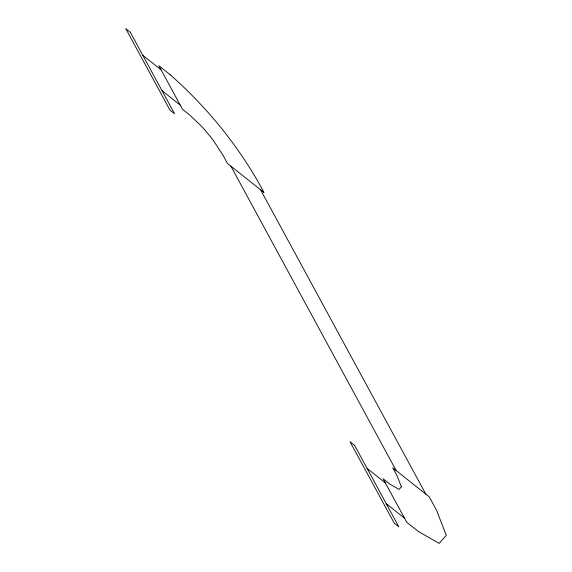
<?xml version="1.0" encoding="UTF-8"?>
<svg xmlns="http://www.w3.org/2000/svg" width="572" height="572" viewBox="0 0 572 572"><rect width="100%" height="100%" fill="white"/><g stroke="black" fill="none" stroke-linecap="round" stroke-linejoin="round"><path stroke-width="0.86" d="M142.814 55.32L161.054 69.791M161.998 90.648L180.237 105.119M367.095 468.389L385.335 482.861M386.279 503.717L404.511 518.189M260.56 189.754L425.818 494.122M230.931 166.237L396.189 470.606M401.365 486.865L399.092 489.432L389.839 484.119L383.118 478.785L406.728 522.272L418.246 531.409L439.139 543.4L446.282 535.328L436.693 510.574L429.243 496.839L392.771 467.889L397.118 475.897L401.365 486.865M130.273 32.218L125.718 28.6L169.984 110.124L174.539 113.749L130.273 32.218M170.356 74.861L158.837 65.716L182.447 109.195L189.168 114.529L202.302 126.991L212.913 139.782L223.159 155.512L227.506 163.52L263.985 192.471C240.283 147.984 208.101 108.208 170.356 74.861M354.554 445.288L349.993 441.67L394.258 523.201L398.82 526.819L354.554 445.288"/></g></svg>
